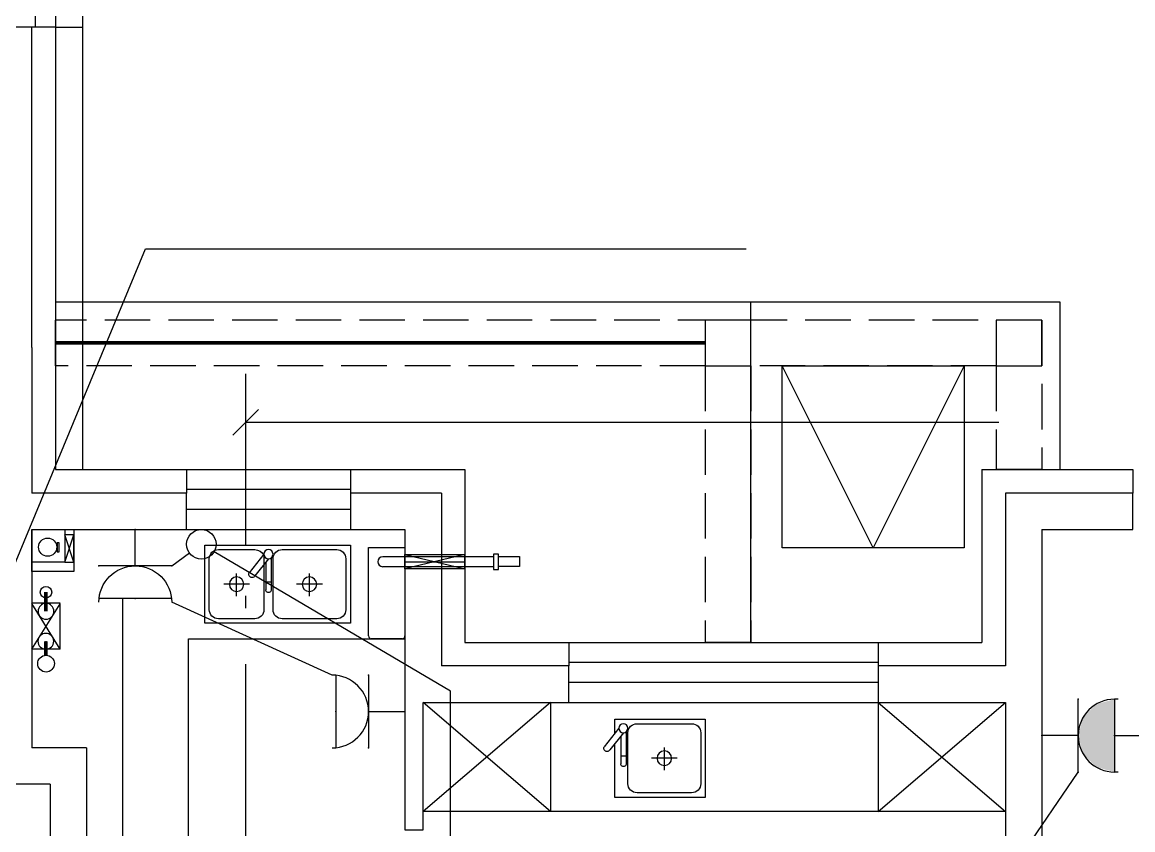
# Model space of a CAD drawing. Extents: x 4483434 to 4539506, y -104156 to -74067.
# Drawn here: x 4525075 to 4531178, y -84908 to -80470 of the extents above; entities that cross this region are included whole.
import ezdxf

# ---------------------------------------------------------------- set-up
doc = ezdxf.new("R2010")
doc.units = 0
doc.header["$LTSCALE"] = 1000
doc.header["$MEASUREMENT"] = 0
doc.linetypes.add('2标准层左边户_t8$0$DASH', pattern=[0.35, 0.25, -0.1])
doc.linetypes.add('DASH', pattern=[0.35, 0.25, -0.1])
for name, color, linetype in [('EQUIP-动力', 3, 'Continuous'), ('EQUIP-照明', 3, 'Continuous'), ('LAYER1', 4, 'Continuous'), ('LVTRY', 7, 'Continuous'), ('SURFACE', 6, 'Continuous'), ('TEL_TEXT', 7, 'Continuous'), ('图层1', 7, 'Continuous')]:
    doc.layers.add(name, color=color, linetype=linetype)
doc.styles.get("Standard").update_dxf_attribs({"font": 'gbenor.shx', "bigfont": 'gbcbig.shx'})

# ---------------------------------------------------------------- blocks, each defined once
blk = doc.blocks.new('sgfhjgfh')
for p, q in [((0, -485.5), (0, 0)), ((0, 0), (200, 0)), ((200, 0), (200, -485.5)), ((200, -77.5), (530, -77.5)), ((357.5, -105), (342.5, -105)), ((185, -500.5), (15, -500.5))]:
    blk.add_line(p, q)
for points in [[(685.9, -50), (78, -50)], [(200, -37.5), (530, -37.5), (530, -117.5), (200, -117.5), (200, -37.5), (530, -117.5), (530, -37.5), (200, -117.5)], [(685.9, -105), (78, -105)]]:
    blk.add_lwpolyline(points)
for points in [[(685.9, -119.8), (714.5, -119.8), (714.5, -35.2), (685.9, -35.2)], [(685.9, -119.8), (714.5, -119.8), (714.5, -35.2), (685.9, -35.2)], [(830, -104.6), (714.5, -104.6), (714.5, -49.6), (830, -49.6)]]:
    blk.add_lwpolyline(points, close=True)
for centre, radius, start, end in [((78, -77.5), 27.5, 90, 270), ((15, -485.5), 15, 180, 270), ((185, -485.5), 15, 270, 0)]:
    blk.add_arc(centre, radius, start, end)
blk = doc.blocks.new('20190804-秦皇岛紫金湾$0$紫金湾户型平面08.02$0$厨房龙头')
for p, q in [((0, 25), (101.8, 106)), ((25, 0), (118.9, 74.7)), ((43.9, 15), (196, 15)), ((154.2, -14.8), (154.2, 15.2)), ((20, -15), (196, -15))]:
    blk.add_line(p, q)
blk.add_circle((0, 0), 25)
for centre, radius, start, end in [((110.4, 90.3), 17.8, 298.592, 118.592), ((196, 0), 15, 270, 90)]:
    blk.add_arc(centre, radius, start, end)
blk = doc.blocks.new('A$C743B0476')
for p, q in [((225, 149.4), (225, 274.6)), ((153.9, 215), (296.1, 215))]:
    blk.add_line(p, q)
blk.add_lwpolyline([(496.7, 352.7), (496.7, 430), (0, 430), (0, 0), (496.7, 0), (496.7, 296.3)])
blk.add_lwpolyline([(25, 355), (25, 75, 0.414214), (75, 25), (375, 25, 0.414214), (425, 75), (425, 355, 0.414214), (375, 405), (75, 405, 0.414214)], format="xyb", close=True)
blk.add_circle((225, 215), 40)
at = {"rotation": 270}
blk.add_blockref('20190804-秦皇岛紫金湾$0$紫金湾户型平面08.02$0$厨房龙头', (450, 380), dxfattribs=at)
blk = doc.blocks.new('YQB08131076')
at = {"layer": 'LVTRY'}
for p, q in [((-175, 149.4), (-175, 274.6)), ((225, 149.4), (225, 274.6)), ((-246.1, 215), (-103.9, 215)), ((153.9, 215), (296.1, 215))]:
    blk.add_line(p, q, dxfattribs=at)
blk.add_lwpolyline([(400, 430), (-400, 430), (-400, 0), (400, 0)], close=True, dxfattribs=at)
blk.add_lwpolyline([(-375, 355), (-375, 75, 0.414214), (-325, 25), (-25, 25, 0.414214), (25, 75), (25, 355, 0.414214), (-25, 405), (-325, 405, 0.414214)], format="xyb", close=True, dxfattribs=at)
blk.add_lwpolyline([(75, 374.8), (75, 75, 0.414214), (125, 25), (325, 25, 0.414214), (375, 75), (375, 355, 0.414214), (325, 405), (125, 405, 0.245545), (75, 374.8, 0.299238)], format="xyb", dxfattribs=at)
for centre in [(-175, 215), (225, 215)]:
    blk.add_circle(centre, 40, dxfattribs=at)
at = {"layer": 'LVTRY', "rotation": 270}
blk.add_blockref('20190804-秦皇岛紫金湾$0$紫金湾户型平面08.02$0$厨房龙头', (50, 380), dxfattribs=at)
blk = doc.blocks.new('A$C218D6D86')
at = {"linetype": '2标准层左边户_t8$0$DASH', "ltscale": 10}
for p, q in [((230, 550.5), (180, 700.5)), ((180, 550.5), (230, 700.5))]:
    blk.add_line(p, q, dxfattribs=at)
for points in [[(230, 730.5), (230, 500.5), (0, 500.5)], [(180, 730.5), (180, 550.5), (0, 550.5)]]:
    blk.add_lwpolyline(points)
blk.add_lwpolyline([(230, 550.5), (230, 700.5), (180, 700.5), (180, 550.5)], close=True, dxfattribs=at)
blk.add_lwpolyline([(139.2, 607.5), (149.2, 607.5), (149.2, 657.5), (139.2, 657.5)], close=True)
at = {"ltscale": 30}
blk.add_circle((86.6, 633.5), 50, dxfattribs=at)
at = {"layer": 'Defpoints', "color": 250}
blk.add_lwpolyline([(0, 500.5), (0, 730.5), (230, 730.5)], dxfattribs=at)
blk = doc.blocks.new('$equip$00001237')
for p, q in [((-0.5, 1.05), (-0.5, 1)), ((-0.5, 1), (0.5, 1)), ((0.5, 1.05), (0.5, 1)), ((0.5, 0.5), (-0.5, 0.5)), ((0, 0.5), (0, 0))]:
    blk.add_line(p, q)
blk.add_arc((0, 1), 0.5, 180, 0)
for p in [(0, 1), (-0.5, 0.5), (0.5, 0.5), (0, 0)]:
    blk.add_point(p)
for points in [[(0.433, 0.75), (-0.433, 0.75), (0.5, 1), (-0.5, 1)], [(0.25, 0.567), (-0.25, 0.567), (0.433, 0.75), (-0.433, 0.75)], [(0, 0.5), (0, 0.5), (0.25, 0.567), (-0.25, 0.567)]]:
    blk.add_solid(points)
at = {"flags": 9}
blk.add_attdef('A', (0, 0), '', height=0.00002, dxfattribs=at)
blk = doc.blocks.new('$equip$00001238')
for p, q in [((0.497, 0.95), (-0.497, 0.95)), ((0.5, 0.5), (-0.5, 0.5)), ((0, 0.5), (0, 0))]:
    blk.add_line(p, q)
blk.add_arc((0, 1), 0.5, 180, 0)
for p in [(0, 0.95), (-0.5, 0.5), (0.5, 0.5), (0, 0)]:
    blk.add_point(p)
at = {"flags": 9}
blk.add_attdef('A', (0, 0), '', height=0.00002, dxfattribs=at)
blk = doc.blocks.new('$TCHSYS$WIN2D')
for p, q in [((-0.5, 0.5), (0.5, 0.5)), ((0.5, 0.1667), (-0.5, 0.1667)), ((0.5, -0.1667), (-0.5, -0.1667)), ((-0.5, -0.5), (0.5, -0.5))]:
    blk.add_line(p, q)

msp = doc.modelspace()

# ---------------------------------------------------------------- linework, layer by layer
at = {"color": 7}
for p, q in [((4525128, -80497.3), (4524928, -80497.3)), ((4525128, -82257.8), (4525128, -80497.3)), ((4525258, -80497.3), (4525408, -80497.3)), ((4529078, -83877.8), (4529078, -82007.8)), ((4525128, -82257.8), (4525128, -83057.8)), ((4525978, -83057.8), (4525128, -83057.8)), ((4525978, -83257.8), (4525978, -83057.8)), ((4527378, -83057.8), (4526878, -83057.8)), ((4526878, -83057.8), (4526878, -83257.8)), ((4527378, -83057.8), (4527378, -84007.8)), ((4531178, -83057.8), (4530478, -83057.8)), ((4530478, -83057.8), (4530478, -84007.8)), ((4531178, -83257.8), (4531178, -83057.8)), ((4525128, -83257.8), (4525978, -83257.8)), ((4525128, -83257.8), (4525128, -84457.8)), ((4526878, -83257.8), (4527178, -83257.8)), ((4527178, -83257.8), (4527178, -84107.8)), ((4530678, -83257.8), (4531178, -83257.8)), ((4530678, -83257.8), (4530678, -84107.8)), ((4528078, -84007.8), (4527378, -84007.8)), ((4528078, -84207.8), (4528078, -84007.8)), ((4530478, -84007.8), (4529778, -84007.8)), ((4529778, -84007.8), (4529778, -84207.8)), ((4527178, -84107.8), (4527178, -84907.8)), ((4530678, -84107.8), (4530678, -86557.8)), ((4527978, -84807.6), (4527278, -84207.8)), ((4527978, -84207.8), (4527278, -84807.6)), ((4527278, -84207.8), (4528078, -84207.8)), ((4527278, -84907.8), (4527278, -84207.8)), ((4527978, -84207.8), (4527978, -84807.6)), ((4529778, -84807.6), (4530478, -84207.8)), ((4529778, -84207.8), (4530478, -84807.6)), ((4529778, -84207.8), (4529778, -84807.6)), ((4529778, -84207.8), (4530478, -84207.8)), ((4530478, -84207.8), (4530478, -86557.8)), ((4525428, -84457.8), (4525128, -84457.8)), ((4525428, -84457.8), (4525428, -87607.8)), ((4525228, -84657.8), (4525028, -84657.8)), ((4525228, -84657.8), (4525228, -87607.8)), ((4527178, -84907.8), (4527278, -84907.8))]:
    msp.add_line(p, q, dxfattribs=at)
at = {"color": 7, "linetype": 'DASH'}
for p, q in [((4528928, -82107.8), (4525258, -82107.8)), ((4525258, -82357.8), (4525258, -82107.8)), ((4530678, -82107.8), (4528928, -82107.8)), ((4530678, -82107.8), (4530678, -82927.8)), ((4528828, -82357.8), (4525258, -82357.8)), ((4528828, -82357.8), (4528828, -83877.8)), ((4529078, -82357.8), (4529078, -83877.8)), ((4530428, -82357.8), (4529078, -82357.8)), ((4530428, -82357.8), (4530428, -82927.8)), ((4530678, -82927.8), (4530428, -82927.8)), ((4529078, -83877.8), (4528828, -83877.8))]:
    msp.add_line(p, q, dxfattribs=at)
at = {"color": 7, "ltscale": 1000}
for p, q in [((4525205.3, -83707.2), (4525205.3, -83602.1)), ((4525204.2, -83871.9), (4525204.2, -83948.8))]:
    msp.add_line(p, q, dxfattribs=at)
at = {"color": 7, "lineweight": -3}
for p, q in [((4525283.4, -83663), (4525128, -83663)), ((4525128, -83664.2), (4525128, -83915.1)), ((4525283.4, -83915.1), (4525128, -83664.2)), ((4525128, -83915.1), (4525283.4, -83665.6)), ((4525283.4, -83915.1), (4525283.4, -83664.2)), ((4525283.4, -83915.1), (4525128, -83915.1))]:
    msp.add_line(p, q, dxfattribs=at)
at = {"color": 7}
for points in [[(4525408, -82927.8), (4525408, -78817.3), (4524528, -78817.3), (4524378, -78917.3), (4524378, -78967.3)], [(4529078, -82007.8), (4525258, -82007.8)], [(4530778, -82927.8), (4530778, -82007.8), (4529078, -82007.8)], [(4530250.9, -82357.8), (4529750.9, -83357.8), (4529250.9, -82357.8)], [(4527178, -87007.8), (4525988, -87007.8), (4525988, -83857.8), (4527178, -83857.8)]]:
    msp.add_lwpolyline(points, dxfattribs=at)
for points in [[(4528828, -82357.8), (4529078, -82357.8), (4529078, -82107.8), (4528828, -82107.8)], [(4530428, -82357.8), (4530678, -82357.8), (4530678, -82107.8), (4530428, -82107.8)], [(4530250.9, -83357.8), (4529250.9, -83357.8), (4529250.9, -82357.8), (4530250.9, -82357.8)], [(4530478, -84207.8), (4530478, -84807.6), (4527278, -84807.6), (4527278, -84207.8)]]:
    msp.add_lwpolyline(points, close=True, dxfattribs=at)
at = {"color": 7, "const_width": 20}
for points in [[(4528828, -82232.8), (4525258, -82232.8)], [(4525205.3, -83602.1), (4525205.3, -83707.2)], [(4525204.2, -83871.9), (4525204.2, -83948.8)]]:
    msp.add_lwpolyline(points, dxfattribs=at)
at = {"color": 7, "lineweight": -3}
for centre, radius in [((4525205.3, -83602.1), 31.7), ((4525205.6, -83994.9), 46)]:
    msp.add_circle(centre, radius, dxfattribs=at)
at = {"color": 7, "lineweight": -3, "extrusion": (0, 0, -1)}
for centre, start_param, end_param in [((4525205.3, -83707.2), 1.570796223017356, 7.853981530196942), ((4525204.2, -83871.9), 1.570796, 7.853981)]:
    msp.add_ellipse(centre, major_axis=(-43.5, 0), ratio=0.999997, start_param=start_param, end_param=end_param, dxfattribs=at)
at = {"layer": 'EQUIP-照明', "color": 3}
msp.add_circle((4526058.9, -83338.9), 81.1, dxfattribs=at)
at = {"layer": 'LAYER1', "color": 7}
for p, q in [((4524555.5, -84597.8), (4525752.7, -81714.8)), ((4525752.7, -81714.8), (4529052.6, -81714.8))]:
    msp.add_line(p, q, dxfattribs=at)
at = {"layer": 'SURFACE'}
for p, q in [((4525258, -80497.3), (4525128, -80497.3)), ((4525258, -80497.3), (4525258, -82257.8)), ((4525258, -82257.8), (4525258, -82927.8)), ((4525258, -82927.8), (4525978, -82927.8)), ((4525978, -82927.8), (4525978, -83057.8)), ((4526878, -82927.8), (4526878, -83057.8)), ((4526878, -82927.8), (4527508, -82927.8)), ((4527508, -82927.8), (4527508, -83877.8)), ((4530348, -82927.8), (4531178, -82927.8)), ((4530348, -82927.8), (4530348, -83877.8)), ((4531178, -82927.8), (4531178, -83057.8)), ((4527508, -83877.8), (4528078, -83877.8)), ((4528078, -83877.8), (4528078, -84007.8)), ((4529778, -83877.8), (4529778, -84007.8)), ((4529778, -83877.8), (4530348, -83877.8))]:
    msp.add_line(p, q, dxfattribs=at)
at = {"layer": 'TEL_TEXT', "color": 0}
for p, q in [((4526373.7, -82598.3), (4526232.3, -82739.7)), ((4530442, -82669), (4526303, -82669))]:
    msp.add_line(p, q, dxfattribs=at)
at = {"layer": '图层1', "color": 4}
for p, q in [((4526303, -83343.5), (4526303, -82403)), ((4525896.1, -83457.8), (4525993.4, -83386.7)), ((4527428, -84146.1), (4526128.8, -83380.1)), ((4525628, -86857.8), (4525628, -83637.8)), ((4526778, -84058), (4525896.1, -83657.8)), ((4526303, -83689.6), (4526303, -83622.1)), ((4526303, -85140.1), (4526303, -83997.1)), ((4527428, -85507.5), (4527428, -84146.1)), ((4531078, -84390.5), (4532233.4, -84390.5)), ((4530278, -85471.3), (4530878, -84590.5))]:
    msp.add_line(p, q, dxfattribs=at)

# ---------------------------------------------------------------- block references
at = {"color": 7, "xscale": 800, "yscale": -330, "zscale": 330, "rotation": 270.0000000000174}
msp.add_blockref('$TCHSYS$WIN2D', (4525093, -80097.3), dxfattribs=at)
at = {"color": 7, "yscale": -330, "zscale": 330}
for p, xscale in [((4526428, -83092.8), 900), ((4528928, -84042.8), 1700)]:
    msp.add_blockref('$TCHSYS$WIN2D', p, dxfattribs=dict(at, xscale=xscale))
at = {"color": 7}
for name, p in [('A$C218D6D86', (4525128, -83988.2)), ('sgfhjgfh', (4526978, -83357.3))]:
    msp.add_blockref(name, p, dxfattribs=at)
at = {"color": 7, "extrusion": (0, 0, -1), "zscale": -1}
for name, p in [('YQB08131076', (-4526478, -83773.4)), ('A$C743B0476', (-4528828.6, -84729.7))]:
    msp.add_blockref(name, p, dxfattribs=at)
at = {"layer": 'EQUIP-动力', "color": 4, "yscale": 400, "zscale": 400}
for name, p, xscale, rotation in [('$equip$00001238', (4525696.1, -83257.8), -400, 180), ('$equip$00001238', (4527178, -84258), 400, 90.00000000000003), ('$equip$00001237', (4530678, -84390.5), 400, 270)]:
    msp.add_blockref(name, p, dxfattribs=dict(at, xscale=xscale, rotation=rotation))

doc.saveas('drawing.dxf')
